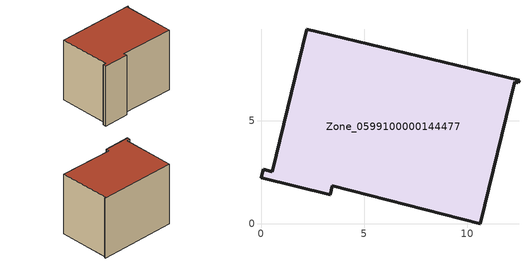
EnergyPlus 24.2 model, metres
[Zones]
Zone_0599100000144477
 floor ground (C_G): 3.35,1.42 0,2.23 0.1,2.64 0.55,2.54 2.21,9.44 12.49,6.95 12.47,6.85 12.28,6.89 10.62,0 3.45,1.85 z0
 wall outside (C_F): 0.55,2.54 0.1,2.64 0,2.23 3.35,1.42 3.45,1.85 10.62,0 12.28,6.89 12.47,6.85 12.49,6.95 2.21,9.44 0.55,2.54 z0:8.36
 roof outside (C_R): 12.47,6.85 12.49,6.95 2.21,9.44 0.55,2.54 0.1,2.64 0,2.23 3.35,1.42 3.45,1.85 10.62,0 12.28,6.89 z8.36
[BUILDING]
Pand.0599100000144477: North Axis=0; Terrain=City; Loads Convergence Tolerance Value=0.04; Temperature Convergence Tolerance Value=0.4; Solar Distribution=FullExterior; Maximum Number of Warmup Days=25; Minimum Number of Warmup Days=1
[Site:Location]
Rotterdam.The.Hague.AP_ZH_NLD Design_Conditions: Latitude=51.96; Longitude=4.45; Time Zone=1; Elevation=-4.5
[SITE:GROUNDTEMPERATURE:BUILDINGSURFACE]
18, 18, 18, 18, 18, 18, 18, 18, 18, 18, 18, 18
[MATERIAL] Thermal Absorptance=0.9; Solar Absorptance=0.7; Visible Absorptance=0.7
Name | Roughness | Thickness | Conductivity | Density | Specific Heat
G.TI.1992-2005 | MediumSmooth | 0.15 | 0.06 | 540 | 1210
F.TI.1992-2005 | Rough | 0.3 | 0.12 | 1920 | 840
R.TI.1992-2005 | MediumRough | 0.2 | 0.08 | 1500 | 1000
[CONSTRUCTION]
C_G: G.TI.1992-2005
C_F: F.TI.1992-2005
C_R: R.TI.1992-2005
[ZONE]
Zone_0599100000144477: Type=1; Multiplier=1; Ceiling Height=Autocalculate; Volume=Autocalculate; Floor Area=autocalculate; Part of Total Floor Area=Yes
[ZONEINFILTRATION:DESIGNFLOWRATE]
Infil_Zone_0599100000144477: Zone or ZoneList or Space or SpaceList=Zone_0599100000144477; Schedule=AlwaysOn; Design Flow Rate Calculation Method=Flow/Area; Flow Rate per Floor Area=0.0015; Constant Term Coefficient=1; Temperature Term Coefficient=0; Velocity Term Coefficient=0; Velocity Squared Term Coefficient=0
[HVACTEMPLATE:ZONE:IDEALLOADSAIRSYSTEM]
Zone_0599100000144477: Maximum Heating Supply Air Temperature=50; Minimum Cooling Supply Air Temperature=13; Maximum Heating Supply Air Humidity Ratio=0.0156; Minimum Cooling Supply Air Humidity Ratio=0.0077; Heating Limit=NoLimit; Cooling Limit=NoLimit; Dehumidification Control Type=ConstantSensibleHeatRatio; Cooling Sensible Heat Ratio=0.7; Dehumidification Setpoint=60; Humidification Control Type=None; Humidification Setpoint=30; Outdoor Air Method=None; Outdoor Air Flow Rate per Person=0.00944; Outdoor Air Flow Rate per Zone Floor Area=0; Outdoor Air Flow Rate per Zone=0; Demand Controlled Ventilation Type=None; Outdoor Air Economizer Type=NoEconomizer; Heat Recovery Type=None; Sensible Heat Recovery Effectiveness=0.7; Latent Heat Recovery Effectiveness=0.65
[ZONECONTROL:THERMOSTAT]
ThermostatControl_Zone_0599100000144477: Zone or ZoneList=Zone_0599100000144477; Control Type Schedule=DualSetpointControlType; Control 1=Thermostat_Zone_0599100000144477; Temperature Difference Between Cutout And Setpoint=0
[THERMOSTATSETPOINT:DUALSETPOINT]
Thermostat_Zone_0599100000144477: Heating Setpoint Temperature Schedule=HeatingSetpoint_Zone_0599100000144477; Cooling Setpoint Temperature Schedule=CoolingSetpoint_Zone_0599100000144477
[SCHEDULE:COMPACT]
HeatingSetpoint_Zone_0599100000144477: Through: 12/31, For: AllDays, Until: 24:00, 21
CoolingSetpoint_Zone_0599100000144477: Through: 12/31, For: AllDays, Until: 24:00, 24
DualSetpointControlType: Through: 12/31, For: AllDays, Until: 24:00, 4
AlwaysOn: Through: 12/31, For: AllDays, Until: 24:00, 1
